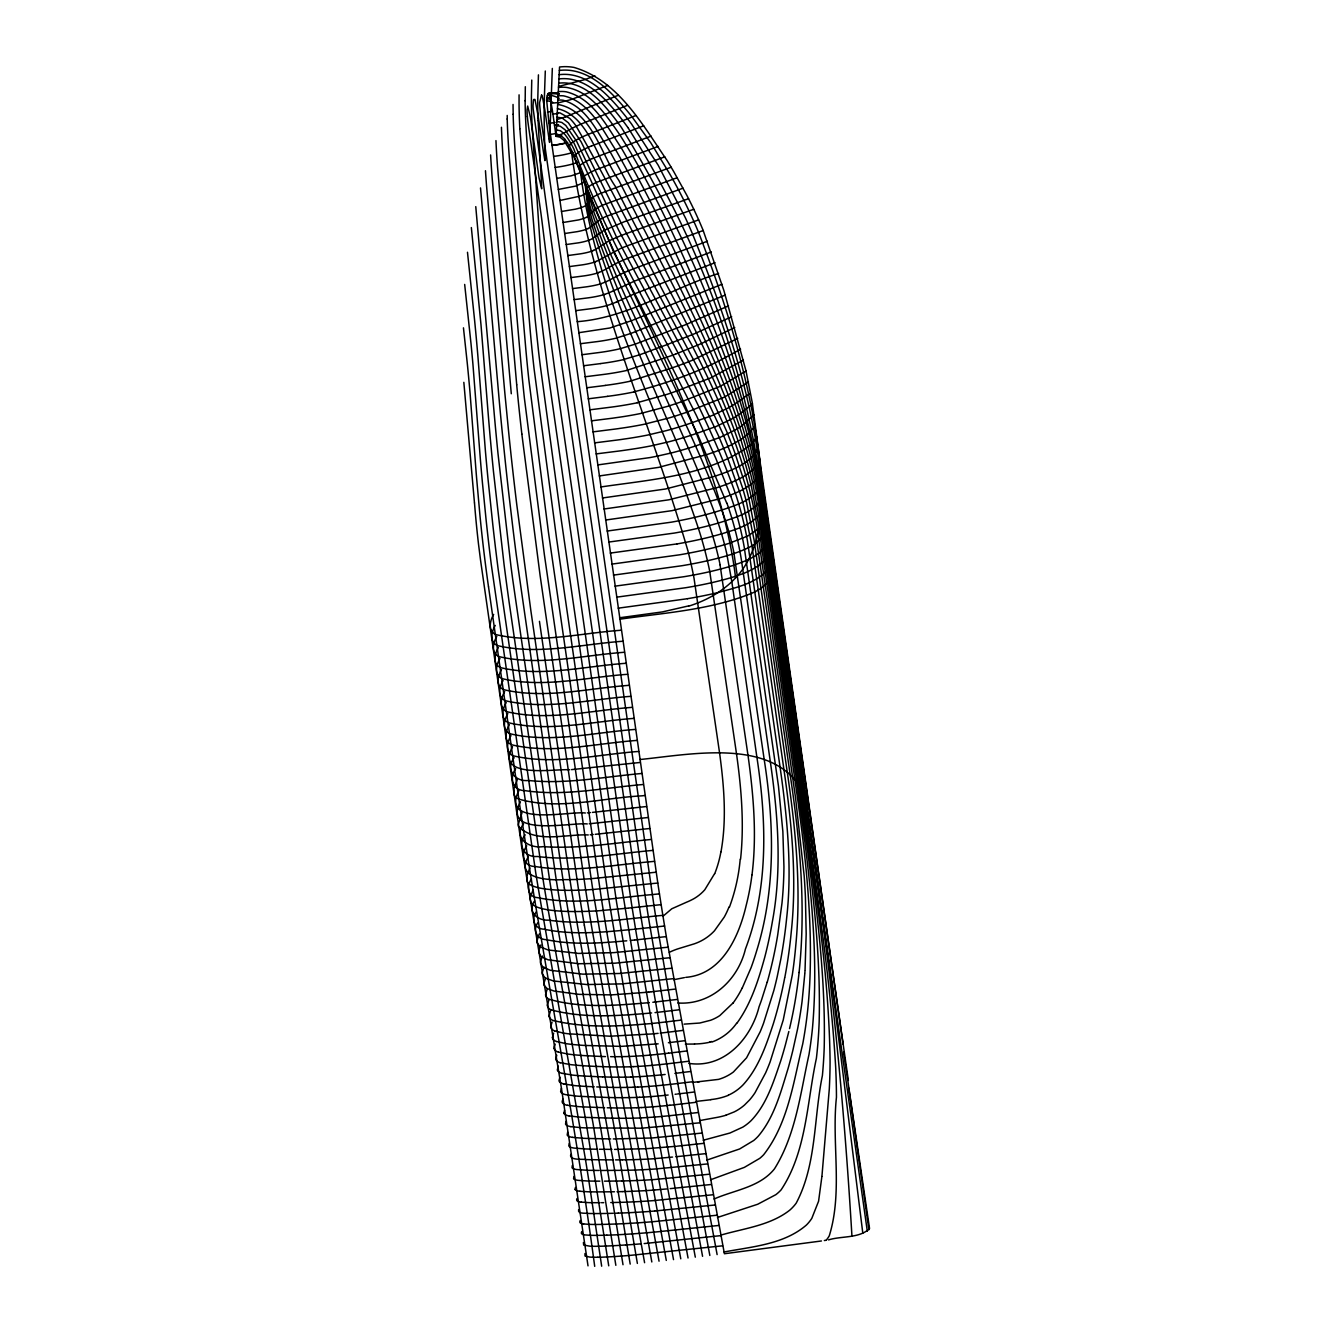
<?xml version="1.0" encoding="UTF-8"?>
<svg xmlns="http://www.w3.org/2000/svg" width="1333" height="1333" viewBox="0 0 1333 1333"><rect width="100%" height="100%" fill="white"/><g stroke="black" fill="none" stroke-linecap="round" stroke-linejoin="round"><path stroke-width="1.5" d="M546.63 99.908L549.279 126.135L658.152 885.395A569.408 64.467 83.1 0 0 666.883 939.932L724.402 1253.736L821.428 1240.973M730.801 496.459L715.821 458.352L696.492 415.679L613.447 251.52L573.956 156.927L564.009 140.498L560.077 137.199L556.078 136.316L559.543 67A47.621 46.455 23.5 0 1 573.956 67.416C618.062 80.347 642.439 124.552 666.9 160.21A623.128 607.881 23.5 0 1 673.832 171.774L686.645 194.968A436.074 425.41 23.5 0 1 703.108 230.276L723.902 290.561L745.963 370.724L752.262 402.616L761.36 471.282L761.076 499.042L764.326 492.077M519.07 94.843L519.054 100.542A129.634 14.68 83.1 0 0 519.82 128.701M547.313 1005.149L548.863 1000.083M525.319 86.712L525.185 100.875M531.767 80.063L531.434 95.526A131.7 14.913 83.1 0 0 532.167 127.068M538.432 74.865L537.782 98.875A140.748 15.929 83.1 0 0 538.082 120.637M545.297 71.016L544.164 103.691A199.7 22.611 83.1 0 0 544.197 120.203L544.93 160.643L544.197 156.394A97.609 11.047 83.1 0 1 543.014 149.213L538.949 121.703A89.728 10.164 83.1 0 0 538.115 115.871L535.1 100.008A11.231 1.266 83.1 0 0 534.866 99.425L533.683 99.492A32.559 3.682 83.1 0 0 533.417 100.475L533.05 105.374A16.046 1.816 83.1 0 0 533.167 108.956L561.076 312.139L645.739 900.142A644.589 72.982 83.1 0 0 649.154 921.653L667.383 1027.593L709.839 1255.469M552.329 68.416L549.579 142.414L549.079 139.249M805.032 970.324L806.182 933.966L805.432 897.342A764.759 746.047 23.5 0 0 804.166 875.781L795.534 797.684L757.794 533.033C749.046 466.35 721.72 403.882 691.477 344.431C651.554 272.265 616.996 197.017 575.839 125.635A56.036 54.67 23.5 0 0 569.691 118.37L560.11 112.955A10.397 10.147 23.5 0 0 557.244 112.905M804.982 971.124L804.882 972.74M804.832 973.54L802.066 1001.466A451.037 440.007 23.5 0 1 797.551 1029.126L792.852 1050.387A569.174 555.244 23.5 0 1 788.136 1068.316C780.838 1091.81 774.49 1116.971 758.26 1136.166A50.687 49.454 23.5 0 1 753.728 1140.481L739.615 1148.979L706.84 1160.093M821.928 1176.306L829.293 1089.061A577.539 563.409 23.5 0 0 830.076 1061.685C829.109 970.741 813.697 880.713 801.799 790.752L760.626 502.508C750.646 421.328 717.92 345.497 684.229 271.749C664.884 229.759 644.555 188.12 621.395 148.08C606.998 126.552 593.435 98.542 566.192 91.794A28.726 28.01 23.5 0 0 558.31 91.677M821.894 1176.539L818.579 1201.233L811.814 1218.345A41.29 40.273 23.5 0 1 806.398 1225.044C783.921 1244.489 752.062 1246.655 724.069 1251.987M799.067 972.507C806.165 906.407 799.9 839.74 790.102 774.256L755.794 534.266L748.663 497.659A348.313 339.798 23.5 0 0 745.114 484.329L735.366 454.37A602.966 588.203 23.5 0 0 726.552 431.076L698.175 368.575L623.661 228.043L581.105 141.815L568.458 122.869L562.259 118.087L557.027 117.154M740.548 859.335C744.347 824.194 741.398 788.719 736.516 753.845L709.723 571.257A402.166 392.335 23.5 0 0 699.025 530.334C659.685 410.031 594.968 296.043 580.155 168.958M752.012 874.798C756.977 835.125 753.512 794.885 748.013 755.444L720.07 564.959M537.082 940.531L539.282 933.983M720.986 851.87C726.902 819.162 724.002 785.604 719.57 752.895L694.026 578.205A489.028 477.064 23.5 0 0 687.978 550.996C649.288 418.195 590.069 290.227 571.54 152.145M784.72 977.706L783.954 981.655A446.372 435.458 23.5 0 1 773.357 1023.661C766.175 1045.255 758.677 1067.766 743.064 1084.862A49.638 48.421 23.5 0 1 728.285 1095.226M789.519 1028.609L789.636 1028.16A472.132 460.568 23.5 0 0 799.084 972.507M788.836 1031.509L785.454 1044.639A472.565 461.001 23.5 0 1 780.638 1061.135C773.507 1081.979 766.725 1104.357 751.096 1120.653A50.654 49.404 23.5 0 1 742.848 1127.101L729.967 1133.017L703.191 1140.265M767.175 982.171L761.443 1000.25A286.112 279.114 23.5 0 1 759.077 1006.732C751.112 1038.724 724.202 1068.699 688.928 1063.384M567.641 1132.334L567.175 1134.933A34.441 6.515 -7.9 0 0 572.44 1137.366M570.791 1154.378C568.708 1160.593 582.088 1158.877 586.07 1159.56A144.68 27.326 -7.9 0 0 589.952 1159.677L612.88 1159.893L630.192 1264.101M572.357 1165.392L572.007 1167.641A27.51 5.199 -7.9 0 0 576.473 1169.524L587.303 1170.274A138.265 26.11 -7.9 0 0 591.086 1170.357L599.084 1170.457M573.94 1176.406L573.607 1178.555M569.208 1143.347L568.791 1145.83A31.892 6.032 -7.9 0 0 574.04 1148.08L584.72 1148.913A148.463 28.043 -7.9 0 0 588.669 1149.046L596.934 1149.229M575.523 1187.436L575.289 1188.003A80.38 15.18 -7.9 0 0 575.106 1188.553L575.189 1189.486M729.101 906.907L727.002 911.672A98.892 96.476 23.5 0 1 724.236 917.104L714.455 930.801A50.637 49.404 23.5 0 1 698.759 942.064A63.367 61.818 23.5 0 1 694.193 943.864L678.314 948.713A68.683 67 23.5 0 0 669.349 952.312M540.865 944.997L538.899 950.596A214.446 40.507 -7.9 0 0 538.749 951.979L540.965 956.577L548.13 959.827L578.655 963.726L614.913 963.192L669.882 957.727M542.448 956.011L540.548 961.676A182.521 34.475 -7.9 0 0 540.498 963.059L542.898 967.158L550.379 970.307L582.788 974.156L619.345 973.49L671.699 968.208M577.089 1198.45L576.872 1199A68.583 12.963 -7.9 0 0 576.656 1199.8L576.772 1200.433A23.444 4.432 -7.9 0 0 581.188 1202.149M578.639 1209.548C577.206 1214.513 586.103 1212.763 588.786 1213.463A81.646 15.429 -7.9 0 0 594.151 1213.563L595.101 1213.563A143.231 27.06 -7.9 0 0 601.133 1213.53L606.248 1213.463M580.255 1220.478L579.988 1221.128A50.937 9.614 -7.9 0 0 579.838 1222.244A22.011 4.166 -7.9 0 0 583.604 1223.977M544.047 967.042L542.248 972.457A161.293 30.476 -7.9 0 0 542.281 974.123L545.23 978.005L553.412 980.971L586.92 984.554L622.011 983.871L673.515 978.655M581.821 1231.509L581.571 1232.125A50.121 9.464 -7.9 0 0 581.421 1233.325A21.478 4.049 -7.9 0 0 584.787 1234.908L589.669 1235.258A56.569 10.681 -7.9 0 0 595.001 1235.374L595.868 1235.374A115.354 21.795 -7.9 0 0 606.915 1235.158M537.716 922.953C532.334 930.317 537.099 939.582 546.563 939.698C572.923 945.197 600.15 943.164 626.777 940.815M583.404 1242.523L583.687 1245.089L589.836 1246.172A45.239 8.548 -7.9 0 0 595.318 1246.305L596.967 1246.305A133.333 25.194 -7.9 0 0 625.727 1244.939M536.149 911.939C530.967 919.12 534.4 928.934 544.181 929.218C573.257 935.399 603.349 932.167 632.658 929.401M533.017 889.894L530.084 898.292L530.984 903.241M534.583 900.925C526.885 911.155 537.166 920.886 548.463 920.137C584.804 925.369 621.478 919.387 657.669 915.838A111.389 21.045 -7.9 0 1 662.851 915.338M761.176 470.049L756.744 478.414A260.568 48.988 -8.4 0 1 754.511 481.146L749.679 485.395M545.647 978.055L543.947 983.237A139.448 26.343 -7.9 0 0 544.197 985.47L547.18 988.569L554.061 991.052L579.172 994.368L611.58 994.885L647.055 992.269M566.075 1121.303L565.542 1124.052A37.324 7.048 -7.9 0 0 570.791 1126.652M493.66 614.413C489.328 621.495 487.445 633.508 498.609 635.208C539.082 643.739 580.788 633.092 621.311 630.226M495.243 625.427C490.911 632.525 489.028 644.522 500.192 646.222C540.665 654.753 582.371 644.139 622.894 641.24M496.809 636.441C492.477 643.539 490.594 655.553 501.758 657.236C542.248 665.767 583.937 655.169 624.461 652.27M498.392 647.471C494.06 654.553 492.177 666.567 503.341 668.266C543.814 676.831 585.52 666.117 626.043 663.284M499.958 658.485C495.626 665.584 493.743 677.581 504.907 679.28C545.38 687.845 587.103 677.131 627.61 674.298M501.541 669.499C497.209 676.597 495.309 688.611 506.49 690.294C546.963 698.825 588.653 688.228 629.193 685.329M503.108 680.53C498.775 687.628 496.892 699.625 508.056 701.325C548.529 709.839 590.236 699.242 630.759 696.343M504.69 691.544C500.342 698.642 498.459 710.639 509.639 712.339C550.112 720.87 591.802 710.256 632.342 707.356M506.257 702.558C501.924 709.656 500.042 721.67 511.206 723.352C551.695 731.867 593.385 721.303 633.908 718.387M507.84 713.588C503.491 720.686 501.608 732.683 512.788 734.383C553.262 742.931 594.968 732.267 635.491 729.401M509.406 724.602C505.074 731.7 503.191 743.697 514.355 745.397C554.828 753.945 596.534 743.281 637.057 740.415M510.989 735.616C506.64 742.714 504.757 754.728 515.938 756.411C556.411 764.925 598.1 754.361 638.64 751.445M512.555 746.647C494.726 779.572 554.595 768.624 569.641 769.758M514.138 757.661C505.457 769.024 514.355 782.004 528.534 780.488C566.342 784.437 604.249 776.789 641.79 773.473M515.704 768.674C509.106 777.689 512.339 790.636 525.085 790.652C564.426 796.517 604.216 787.67 643.356 784.504M517.287 779.705L513.888 788.903L514.021 794.435A130.234 24.594 -7.9 0 0 518.554 799.05C558.627 810.564 601.4 797.95 641.956 795.834L644.939 795.501M518.854 790.719C500.142 827.243 570.074 810.847 585.37 813.013M520.437 801.733C501.425 837.741 572.274 822.044 587.27 823.944M522.003 812.763L518.287 824.361A228.609 43.189 -7.9 0 0 518.47 826.493C535.449 843.756 566.225 833.925 588.253 834.941M523.586 823.777C512.888 837.774 528.818 848.804 543.164 846.638C579.355 849.121 615.363 842.823 651.287 839.457M525.152 834.791C517.204 845.022 524.069 857.486 537.332 856.502C575.873 861.335 614.546 853.72 652.903 850.404M526.735 845.822C520.82 854.103 522.869 866.517 535.233 866.5C572.407 872.748 610.181 865.3 647.288 862.034A131.417 24.827 -7.9 0 1 650.471 861.718L654.52 861.335M528.301 856.836C514.555 879.03 550.029 880.513 564.426 879.63A97.759 18.462 -7.9 0 0 591.302 878.68L656.136 872.215M529.867 867.85L526.702 876.664L527.301 881.813A112.788 21.311 -7.9 0 0 531.734 885.529L534.483 886.612A98.309 18.579 -7.9 0 0 593.785 889.428L648.055 884.012A144.114 27.227 -7.9 0 1 652.47 883.562L657.786 883.063M531.45 878.88C526.535 885.895 527.185 897.026 537.982 897.709C575.439 905.474 613.963 897.909 651.504 894.643A116.121 21.928 -7.9 0 1 657.469 894.06L659.452 893.876M768.708 525.935L763.109 536.366L755.311 543.697A96.876 18.212 -8.4 0 1 732.15 554.145A91.694 17.229 -8.4 0 1 681.713 565.759L613.447 575.123M770.291 536.949L765.958 545.514L760.76 551.695M771.857 547.963C766.725 563.892 750.446 571.624 735.516 576.139M773.44 558.994C765.492 581.855 738.249 586.87 717.771 592.618M775.006 570.007C771.057 581.538 761.26 589.886 749.946 593.951C708.523 610.281 663.367 612.947 619.745 619.212M714.605 873.648L704.79 889.778A44.855 43.756 23.5 0 1 694.693 898.225A64.7 63.118 23.5 0 1 686.495 902.224L671.782 908.773L663.001 916.238M584.97 1253.537L585.004 1255.969L589.636 1257.069A34.725 6.565 -7.9 0 0 595.618 1257.252L597.934 1257.236M762.409 481.88L758.244 489.927A289.994 54.52 -8.4 0 1 757.244 491.294C748.413 501.758 734.516 505.674 722.053 509.972M765.442 504.157C760.21 520.636 742.564 527.518 727.401 532.05A95.643 17.979 -8.4 0 1 677.014 543.931M767.025 515.171L760.71 526.385A229.009 43.056 -8.4 0 1 758.594 528.734L747.78 536.016L729.718 543.098M547.246 989.069L545.614 994.285A99.425 18.779 -7.9 0 0 549.329 999.45M759.643 459.019L755.228 466.783A237.924 44.722 -8.4 0 1 750.846 471.449L747.146 474.298M564.525 1110.289L563.909 1113.188M562.976 1099.258L562.326 1100.891A84.229 15.913 -7.9 0 0 562.209 1101.675L562.343 1102.508A43.472 8.215 -7.9 0 0 567.391 1105.307M550.462 1011.097L549.013 1015.929M552.062 1022.111L550.696 1026.743M561.426 1088.245L560.643 1091.46A47.921 9.048 -7.9 0 0 565.609 1094.66L576.406 1096.076A140.715 26.577 -7.9 0 0 579.355 1096.309L609.414 1097.559M553.645 1033.125L552.379 1037.541M559.893 1077.214L558.994 1080.613A52.154 9.848 -7.9 0 0 563.809 1084.012M555.228 1044.156L554.211 1046.588A126.185 23.844 -7.9 0 0 554.045 1047.388L554.045 1048.355M758.16 447.988L755.211 453.07M558.344 1066.2L557.344 1069.766A56.786 10.731 -7.9 0 0 562.009 1073.382M556.794 1055.169L555.711 1059.168M742.231 988.07L751.079 967.675A289.661 282.579 23.5 0 0 756.511 951.312C775.923 889.311 774.123 822.994 764.192 759.46L733.7 551.512A305.657 298.192 23.5 0 0 722.903 513.122C685.495 409.598 626.41 315.221 591.385 210.831A251.187 245.039 23.5 0 1 588.753 201.133L586.953 193.285A162.293 158.327 23.5 0 1 584.987 181.505M756.744 436.957L753.262 441.989A315.038 59.219 -8.4 0 1 750.446 445.089C708.739 475.864 651.171 479.547 600.85 486.962M828.526 1239.89C841.49 1235.824 859.418 1238.574 869.549 1228.559L843.572 1051.87M868.933 1229.759L848.754 1087.961M755.361 425.91L748.013 434.008A236.408 44.439 -8.4 0 1 739.115 440.656M736.766 1023.427C751.029 1003.816 758.427 980.238 764.792 957.111A451.67 440.606 23.5 0 0 772.357 921.736C782.204 868.866 777.955 814.58 770.324 761.71L741.548 560.843A331.284 323.186 23.5 0 0 726.935 503.207M732.867 1003.149L719.787 1015.613A46.688 45.555 23.5 0 1 710.672 1020.245L699.808 1023.028L684.112 1024.127M590.769 213.38L589.136 215.263M590.852 213.263L595.684 208.864A94.81 17.829 -8.4 0 1 602.783 205.099L677.231 177.689M753.978 414.863L744.214 423.911A247.005 46.438 -8.4 0 1 735.733 429.709L720.253 437.307L700.691 444.289M688.744 606.132A86.212 58.252 -12.9 0 0 735.683 577.722C755.594 557.327 761.426 524.685 760.76 499.592C753.645 511.955 737.799 516.571 724.852 521.003A97.759 18.379 -8.4 0 1 674.381 533.067L608.731 542.064M585.17 181.888L575.723 186.087L558.344 189.436M752.445 403.832L739.149 414.396A253.653 47.688 -8.4 0 1 732.084 418.812L716.171 426.46L696.476 433.458A149.496 28.11 -8.4 0 1 676.364 439.773L676.214 439.79M573.557 156.111L575.723 154.428A117.237 22.044 -8.4 0 1 591.335 145.98M596.301 235.808L602.883 231.142A100.458 18.879 -8.4 0 1 604.682 230.109L624.194 221.778L688.561 198.7M596.134 235.941L593.602 237.791A49.588 9.314 -8.4 0 1 591.086 239.29L590.186 239.707A16.862 3.166 -8.4 0 1 578.755 242.789L566.225 244.539M749.579 393.652L734.183 404.466A265.034 49.821 -8.4 0 1 728.251 407.948L711.889 415.646L692.144 422.661A155.195 29.176 -8.4 0 1 670.282 429.576A110.889 20.845 -8.4 0 1 666.017 430.709L647.705 435.058A79.463 14.93 -8.4 0 1 623.977 439.074L621.578 439.44A144.414 27.143 -8.4 0 1 617.529 439.99L594.551 442.889M746.447 461.785L740.315 465.667M748.446 381.904L728.768 394.601A267.933 50.371 -8.4 0 1 723.286 397.601L687.711 411.88A171.374 32.209 -8.4 0 1 669.033 417.962L644.156 424.277A75.914 14.263 -8.4 0 1 619.662 428.426L618.879 428.559A132.45 24.894 -8.4 0 1 614.98 429.093L592.985 431.875M573.507 141.748L567.908 145.747A17.212 3.233 -8.4 0 1 569.974 145.597M746.03 370.991L723.886 384.287A285.195 53.62 -8.4 0 1 719.07 386.803L683.196 401.1A194.651 36.591 -8.4 0 1 667.616 406.348L640.656 413.497A71.166 13.38 -8.4 0 1 616.246 417.646A121.336 22.811 -8.4 0 1 612.497 418.195L591.402 420.845M743.414 360.11L710.806 377.872L676.148 391.219A223.094 41.94 -8.4 0 1 667.283 394.285L637.174 402.699M726.952 356.677L740.631 349.229M726.252 357.061C697.209 372.823 665.65 383.621 633.758 391.902M588.22 228.476L588.719 228.21A47.471 8.914 -8.4 0 0 591.069 226.643L600.117 219.478A94.743 17.812 -8.4 0 1 605.699 216.596L683.046 188.17M737.749 338.382L692.827 360.06A276.181 51.92 -8.4 0 1 687.078 362.359L684.995 363.176A192.569 36.208 -8.4 0 1 669.066 368.891L630.359 381.088M581.921 172.174L571.24 175.806L556.777 178.422M749.379 559.01L748.646 559.36A86.395 16.246 -8.4 0 1 733.7 565.159M586.053 217.446L584.704 218.045A16.946 3.183 -8.4 0 1 578.455 219.945L563.076 222.494M734.75 327.535L700.858 343.797L675.564 354.111M618.095 95.326L565.592 116.804M612.314 291.377L634.758 280.996L711.339 251.937M731.667 316.704L694.876 333.6L665.967 345.047A216.513 40.706 -8.4 0 1 659.152 347.463L650.254 350.896M593.485 250.387L592.502 250.821M627.26 105.407L585.137 122.419A146.43 27.526 -8.4 0 0 570.241 129.301L563.342 133.367A76.531 14.38 -8.4 0 1 562.576 133.783L556.178 136.066M607.748 85.412L571.757 99.358M635.758 115.554L589.336 133.917A123.952 23.294 -8.4 0 0 573.323 141.748M592.169 158.627L651.121 136.083M633.225 320.003L721.986 284.262M728.501 305.874L685.512 324.752L637.241 343.381A122.269 22.978 -8.4 0 1 634.791 344.264L620.378 348.663A42.089 7.915 -8.4 0 1 599.617 352.462L581.971 354.728M643.689 125.785L591.585 145.98M616.513 302.024L633.958 294.043L715.055 262.701M632.225 320.437L609.847 328.001L578.822 332.7M565.192 116.987L557.011 119.537M596.967 169.374L658.135 146.413M710.472 1179.805L744.364 1167.375L759.743 1158.36A48.171 46.988 23.5 0 0 763.676 1154.711C788.186 1123.302 793.485 1081.73 802.716 1043.989A450.704 439.69 23.5 0 0 808.265 1004.182A535.483 522.386 23.5 0 0 810.247 968.208C811.664 905.007 803.899 842.073 794.885 779.655L758.194 522.953L751.829 488.644A381.821 372.49 23.5 0 0 748.763 476.098L745.28 463.651A649.654 633.758 23.5 0 0 740.565 448.405L738.815 443.089A548.18 534.766 23.5 0 0 733.267 427.343C701.441 343.481 655.053 266.267 615.179 186.17C598.667 162.443 589.053 115.688 557.461 108.656M639.34 330.101L725.285 295.06M596.184 261.401L595.085 261.835M638.29 330.517L632.958 332.65A126.018 23.694 -8.4 0 1 630.676 333.5L617.096 337.832M714.038 1199.017C734.466 1190.002 759.61 1187.386 774.423 1168.924C795.818 1134.816 800.433 1093.16 808.998 1054.503A446.922 435.991 23.5 0 0 812.48 1028.076C819.745 945.913 808.065 863.634 796.867 782.388L758.977 517.337L752.995 484.179A406.665 396.701 23.5 0 0 749.129 468.05L740.715 439.207A531.367 518.37 23.5 0 0 735.283 423.178C704.074 338.832 659.218 260.452 618.829 180.338C601.466 155.544 591.702 110.222 557.661 104.407M594.868 75.798L593.135 76.481A174.24 32.758 -8.4 0 1 584.587 79.68L558.56 86.462M664.784 156.811L596.368 182.421A94.61 17.779 -8.4 0 0 589.753 185.904L587.07 187.82L573.007 153.245A137.149 133.8 23.5 0 0 571.074 149.329L570.074 147.446A53.42 52.104 23.5 0 0 564.792 139.132M664.101 358.177L626.993 370.291M671.132 167.225L599.05 193.985A94.36 17.729 -8.4 0 0 592.702 197.384L585.504 205.715A19.712 3.699 -8.4 0 1 575.206 209.214L561.493 211.48M718.587 273.465C671.215 288.511 627.676 317.837 577.239 321.67M649.138 351.329L641.523 354.111A119.92 22.544 -8.4 0 1 638.907 355.011L623.677 359.477M599.084 272.365L597.867 272.798M707.406 241.223L629.576 270.332A206.932 38.89 -8.4 0 0 623.927 272.698A114.721 21.561 -8.4 0 0 622.211 273.498L608.231 280.713A57.302 10.764 -8.4 0 1 602.216 283.279L600.816 283.712M693.777 209.264L625.527 233.858A223.761 42.056 -8.4 0 0 620.245 235.908L610.947 239.94A96.443 18.129 -8.4 0 0 607.948 241.49L596.684 248.704A51.071 9.598 -8.4 0 1 593.535 250.387M703.191 230.526L628.41 258.069A202.333 38.04 -8.4 0 0 622.544 260.468L618.995 262.034A108.923 20.478 -8.4 0 0 616.579 263.218L604.016 270.149A54.503 10.247 -8.4 0 1 599.15 272.365M698.642 219.878L627.326 245.789A203.482 38.257 -8.4 0 0 620.345 248.604L600.333 259.385A54.236 10.197 -8.4 0 1 596.251 261.401M717.487 1217.462L757.711 1204.249L775.823 1194.685A45.222 44.122 23.5 0 0 781.071 1189.919C806.615 1151.712 806.932 1102.108 816.396 1058.319A476.331 464.684 23.5 0 0 819.162 1021.761C821.145 942.414 809.481 863.567 798.65 785.17L759.877 513.738C748.929 428.959 711.072 351.062 673.898 275.181C653.403 234.075 632.892 192.968 610.664 152.778C597.867 133.433 587.32 107.123 563.109 100.225A19.895 19.412 23.5 0 0 557.877 100.158M704.74 455.136L658.535 467.4L599.283 475.948M571.141 99.558L557.744 103.008M712.255 476.947L665.534 488.994L602.433 497.992M725.885 1115.238L734.3 1111.872A49.721 48.505 23.5 0 0 744.447 1105.09L749.546 1099.975A74.231 72.415 23.5 0 0 755.061 1092.66L765.642 1072.832A251.087 244.939 23.5 0 0 770.091 1062.001L783.237 1019.995L792.335 974.773A514.321 501.741 23.5 0 0 795.818 944.997C801.4 887.111 795.601 828.926 787.186 771.624L754.078 539.998L746.53 502.224A336.499 328.268 23.5 0 0 742.731 488.495L732.284 457.719A640.54 624.877 23.5 0 0 722.903 433.792L693.377 370.307L618.629 230.126L576.672 141.348L565.809 125.469L561.76 122.436L556.827 121.403M715.721 487.928L668.866 499.808L603.999 509.006M719.004 498.942L672.082 510.639L605.582 520.037M604.332 294.46L604.799 294.31A56.486 10.614 -8.4 0 0 612.214 291.377M711.889 1041.506L709.706 1042.123M688.661 605.898L662.368 611.914L619.545 617.779M546.863 97.542L551.196 97.259M674.315 440.323L674.431 440.29A108.006 20.312 -8.4 0 1 668.533 441.873L651.304 445.839A84.279 15.846 -8.4 0 1 627.626 449.821L624.327 450.304A157.277 29.559 -8.4 0 1 620.112 450.887L596.134 453.903M720.836 1235.124C744.147 1228.31 770.091 1225.577 789.753 1210.164A45.705 44.589 23.5 0 0 796.168 1203.199C816.746 1164.542 813.697 1117.654 822.394 1075.598A502.308 490.027 23.5 0 0 824.211 1047.588C826.093 960.476 811.73 874.048 800.283 787.953L760.576 510.006C750.329 426.343 714.838 348.829 679.08 273.465C659.285 232.209 638.974 191.136 616.513 151.262C602.633 130.417 590.386 102.074 563.692 95.876A24.227 23.644 23.5 0 0 558.094 95.909M669.416 453.403L656.586 456.286A69.233 13.013 -8.4 0 1 649.921 457.586L597.701 464.934M716.537 592.918L716.221 592.985A92.494 17.396 -8.4 0 1 687.445 598.7M673.698 979.722L684.412 977.606M548.713 93.327L551.112 92.993M685.745 977.356C722.086 974.44 738.965 936.482 746.147 905.54A259.885 253.52 23.5 0 0 751.979 874.798M676.997 543.914L610.297 553.095M687.461 598.717L618.179 608.181M824.344 1240.54L825.76 1240.323M549.329 93.71L552.145 108.889A105.39 11.93 83.1 0 1 552.895 113.988L556.078 136.316L561.493 135.699M600.683 363.592L583.537 365.759M605.282 385.454L586.687 387.786M607.631 396.368L588.253 398.817M710.806 1099.742L698.425 1101.158A106.84 104.224 23.5 0 0 696.009 1101.491M559.927 200.467L581.221 195.884L585.804 193.402L586.437 190.619L587.17 196.434A152.179 148.463 23.5 0 0 589.236 208.315L590.602 214.213A221.994 216.563 23.5 0 0 591.835 218.879C624.544 320.82 678.347 414.463 715.338 514.821A343.031 334.633 23.5 0 1 726.702 553.395L731.8 581.538L756.911 757.361C766.608 820.845 768.608 888.028 745.447 948.996C737.949 980.322 710.772 1005.265 677.847 1002.999M552.079 145.514L556.044 144.98A24.844 4.682 -8.1 0 0 567.591 142.681M564.642 233.525L577.256 231.642A17.012 3.199 -8.4 0 0 588.303 228.476M567.791 255.553L580.422 253.837A17.379 3.266 -8.4 0 0 592.702 250.821M569.374 266.583L582.271 264.867A18.462 3.466 -8.4 0 0 595.318 261.851M570.941 277.597L584.254 275.864A20.062 3.766 -8.4 0 0 598.117 272.815M572.524 288.611L586.32 286.845A22.111 4.149 -8.4 0 0 601.066 283.746M574.09 299.642L588.453 297.809A24.544 4.616 -8.4 0 0 604.599 294.476M575.673 310.656L590.636 308.756A27.326 5.132 -8.4 0 0 607.181 305.507A55.02 10.347 -8.4 0 0 616.363 302.024M580.388 343.714L597.334 341.581A37.924 7.132 -8.4 0 0 617.312 337.882M585.104 376.772L602.966 374.523A52.47 9.864 -8.4 0 0 627.193 370.357M589.836 409.831L610.047 407.281A69.116 12.997 -8.4 0 0 637.341 402.766M607.148 531.051L671.482 522.153A99.942 18.779 -8.4 0 0 721.819 509.956M611.88 564.109L679.463 554.828A93.627 17.596 -8.4 0 0 729.834 543.098M615.03 586.153L683.812 576.739A89.844 16.896 -8.4 0 0 733.966 565.175M616.596 597.167L685.712 587.72A88.045 16.546 -8.4 0 0 735.733 576.206M682.846 1030.426L660.218 1033.125M684.729 1040.706L668.416 1042.706M686.628 1050.987L668.566 1053.187M688.528 1061.251L670.599 1063.434A159.277 30.092 -7.9 0 1 662.318 1064.351A104.441 19.728 -7.9 0 1 633.425 1066.65M552.912 114.105L558.427 113.455M554.478 125.135L558.544 124.652M556.061 136.166L561.543 135.516M680.946 1020.128L661.085 1022.494A177.372 33.508 -7.9 0 1 652.12 1023.461C619.428 1026.343 585.587 1028.36 553.445 1020.545M690.444 1071.499L674.898 1073.398M639.79 759.543C695.993 753.911 787.936 734.066 809.348 807.198M679.08 1009.797L656.736 1012.413M692.344 1081.763L672.432 1084.146A154.528 29.193 -7.9 0 1 666.25 1084.812A105.257 19.878 -7.9 0 1 637.657 1087.095M677.214 999.45L652.82 1002.266M694.26 1092.01L677.447 1094.01M640.207 762.459L571.49 769.624M675.364 989.069L651.387 991.802M696.159 1102.274L674.981 1104.724A175.689 33.192 -7.9 0 1 669.916 1105.274M676.281 1094.143L675.115 1094.276M547.346 95.276L549.513 95.076M698.059 1112.538L669.999 1115.671M722.553 1245.822L630.859 1255.319A223.777 42.273 -7.9 0 1 626.143 1255.703L622.528 1255.969A115.954 21.911 -7.9 0 1 597.784 1257.302M646.522 806.515L592.385 812.397M655.036 1012.597L655.886 1012.513M699.958 1122.803L641.673 1128.201L584.57 1127.851A144.697 27.326 -7.9 0 1 581.655 1127.701L570.874 1126.635M628.576 908.073L661.151 904.64M633.792 929.284L664.584 926.018M648.954 992.069L650.854 991.852M658.119 1033.358L657.069 1033.458A146.463 27.66 -7.9 0 1 652.637 1033.925L609.947 1036.208L568.208 1033.791A126.335 23.861 -7.9 0 1 562.626 1032.942L554.795 1030.909M720.653 1235.658L644.172 1243.572M648.105 817.512L589.253 823.777M627.743 908.156L599.1 910.739A104.507 19.745 -7.9 0 1 531.484 903.174M635.108 939.965L663.417 936.916A136.366 25.76 -7.9 0 1 666.333 936.632M648.671 992.085L647.588 992.202M701.858 1133.067L652.304 1137.965L613.313 1138.949M634.591 940.015L630.409 940.448M649.354 1002.633C616.346 1005.449 581.855 1008.514 549.596 999.4M651.62 1012.963C618.479 1015.896 584.021 1018.495 551.529 1009.981M658.169 1043.839L621.228 1046.372L584.221 1045.439A197.701 37.341 -7.9 0 1 570.324 1044.222A130.851 24.71 -7.9 0 1 565.575 1043.556L556.661 1041.506M677.264 1146.163L703.757 1143.347M718.77 1225.46L656.253 1231.925A191.002 36.074 -7.9 0 1 606.815 1235.208M676.198 1146.28L645.755 1148.746L614.53 1149.396M716.887 1215.229L654.62 1221.545A185.32 35.008 -7.9 0 1 611.764 1224.144L604.199 1224.361A130.384 24.627 -7.9 0 1 595.518 1224.46L594.601 1224.46A67.516 12.747 -7.9 0 1 588.903 1224.344L583.721 1223.944M649.688 828.493L595.218 834.325M668.1 947.196L613.913 952.628L578.472 953.428L548.13 949.979L540.132 946.863L537.116 942.814A189.853 35.858 -7.9 0 1 537.049 940.748M675.831 1156.744L705.657 1153.645M707.54 1163.926L655.353 1168.991A149.579 28.26 -7.9 0 1 622.994 1170.324L601.433 1170.474M715.021 1204.999L654.753 1210.997M709.439 1174.206L654.27 1179.538A156.894 29.643 -7.9 0 1 622.111 1180.938M711.289 1184.487L670.166 1188.636M713.155 1194.751L654.77 1200.483M672.515 1157.077L654.536 1158.627M559.36 70.432L561.843 70.199A45.605 44.489 23.5 0 1 571.49 70.549C592.319 73.765 608.231 89.261 621.628 104.374A321.72 313.855 23.5 0 1 631.975 116.771L650.871 142.914L669.699 173.84A536.499 523.369 23.5 0 1 698.259 231.609C728.668 310.189 753.512 391.619 761.36 475.881L848.371 1080.43M559.144 74.681L561.56 74.448A43.089 42.039 23.5 0 1 570.924 74.831C591.069 78.114 606.282 93.41 619.012 108.24A308.406 300.858 23.5 0 1 631.542 124.002L658.185 165.209L685.445 217.946A607.715 592.852 23.5 0 1 692.294 233.408C724.119 312.172 752.012 393.502 760.893 478.447L867.316 1231.259M558.944 78.93L561.276 78.714A40.207 39.224 23.5 0 1 570.291 79.13C589.686 82.496 604.066 97.576 616.079 112.072A297.076 289.811 23.5 0 1 627.91 127.568M666.667 1188.953L654.62 1189.986M558.727 83.179L560.96 82.963A36.857 35.958 23.5 0 1 569.608 83.446C588.12 86.945 601.516 101.775 612.747 115.838A288.728 281.663 23.5 0 1 621.528 127.635C689.228 238.507 742.148 361.976 760.976 491.211L805.115 800.15C828.726 944.497 843.256 1089.911 851.92 1235.808M590.386 812.58L587.37 812.847M558.51 87.428L560.643 87.228A32.892 32.075 23.5 0 1 566.858 87.461C591.585 92.094 605.998 115.155 619.478 134.3C649.021 180.971 672.432 231.259 694.46 281.813C724.519 350.662 751.779 421.761 760.826 496.826L803.232 793.568C815.646 884.912 830.359 976.139 835.741 1068.25M593.218 834.508L590.236 834.775M556.394 129.901L560.443 130.751L564.159 133.683A26.36 25.71 23.5 0 1 565.275 134.933A53.82 52.504 23.5 0 1 570.791 143.397M692.477 1082.429L718.554 1079.38A47.188 46.022 23.5 0 0 733.4 1072.015L746.58 1057.802L760.177 1031.792A262.651 256.219 23.5 0 0 763.559 1023.211L773.806 990.586A442.289 431.459 23.5 0 0 777.206 976.689L780.821 959.094A530.817 517.837 23.5 0 0 786.653 918.137C792.335 867.583 787.12 816.646 779.988 766.508L747.38 540.448A342.281 333.9 23.5 0 0 736.116 495.543C694.11 374.606 617.329 269.683 573.956 149.263A139.615 136.199 23.5 0 0 571.924 145.28L570.874 143.347M556.178 134.15L560.11 135.016L563.676 137.949A26.193 25.544 23.5 0 1 564.742 139.182M698.009 1082.113L698.925 1082.063M641.506 1107.523L636.924 1107.723M639.673 1097.292L635.091 1097.476A167.258 31.592 -7.9 0 1 609.531 1097.526M637.724 1087.062L633.125 1087.228M640.14 1117.92L643.189 1117.787A112.105 21.178 -7.9 0 0 670.016 1115.654M633.508 1066.6L630.409 1066.717M552.229 93.193L551.412 93.227A5.632 1.066 -8.4 0 0 549.962 93.327M631.042 1076.997L635.674 1076.831A106.307 20.078 -7.9 0 0 665.15 1074.465M618.229 1213.147L615.713 1213.23M694.526 1044.056L685.362 1044.106M613.213 1213.297L608.248 1213.413M556.611 125.652L560.227 126.202L565.109 129.801L574.073 143.248L617.212 238.64L688.228 372.074L718.27 435.324A693.66 676.697 23.5 0 1 728.035 459.285L739.882 492.71A327.018 319.004 23.5 0 1 743.964 506.84L751.929 545.78L783.854 769.041C791.685 822.828 797.101 877.497 791.269 931.784A513.955 501.375 23.5 0 1 784.87 977.156M622.211 1191.602L617.046 1191.719M622.011 1180.971L604.416 1181.155M610.781 1202.566L620.928 1202.333A166.225 31.409 -7.9 0 0 654.72 1200.516M614.48 1191.769L597.151 1191.902A174.723 33.008 -7.9 0 1 593.935 1191.885L592.885 1191.869A109.006 20.595 -7.9 0 1 587.786 1191.769L579.922 1191.269M603.766 1202.666L601.516 1202.699M622.194 1159.86L615.529 1159.893M600.033 1202.699L591.619 1202.683A89.878 16.979 -7.9 0 1 588.686 1202.616L581.238 1202.133M599.867 1181.155L592.069 1181.088A124.186 23.461 -7.9 0 1 587.586 1181.005L577.972 1180.338A25.844 4.882 -7.9 0 1 573.59 1178.555M611.88 1149.379L599.35 1149.263M610.647 1138.915L587.236 1138.449A150.162 28.36 -7.9 0 1 583.237 1138.282L572.507 1137.349M607.231 1107.79L612.663 1107.906A166.158 31.392 -7.9 0 0 636.824 1107.756M604.565 1107.723L581.171 1106.807A142.514 26.927 -7.9 0 1 578.222 1106.59L567.491 1105.274M602.599 1076.914L586.02 1076.148A227.16 42.906 -7.9 0 1 580.022 1075.764L575.489 1075.381A136.649 25.81 -7.9 0 1 572.573 1075.098L562.176 1073.348M546.93 99.242L549.296 98.875A14.13 2.649 -8.4 0 0 551.179 98.392M596.734 1086.912L606.065 1087.245A167.491 31.642 -7.9 0 0 632.992 1087.295M597.717 1066.517L585.087 1065.867A214.796 40.573 -7.9 0 1 576.806 1065.25L573.49 1064.934A134.6 25.427 -7.9 0 1 570.574 1064.617L560.36 1062.734M594.218 1086.812L585.637 1086.395A224.361 42.389 -7.9 0 1 582.038 1086.178L577.456 1085.845A138.715 26.21 -7.9 0 1 574.523 1085.579L563.976 1083.979M556.911 93.893L551.312 93.593A35.275 34.408 23.5 0 0 547.98 93.877M569.191 1115.954L579.988 1117.137A143.931 27.193 -7.9 0 0 582.904 1117.304L614.396 1118.22A165.992 31.359 -7.9 0 0 640.023 1117.97M556.994 93.393L559.377 93.943M541.515 94.993L539.598 102.658A13.08 1.483 83.1 0 0 539.682 105.09L540.665 115.838A43.189 4.899 83.1 0 0 541.231 120.42L653.886 905.124A606.048 68.616 83.1 0 0 656.436 921.103L674.115 1023.577L717.121 1254.603M550.096 94.943L555.428 96.593A32.642 31.859 23.5 0 1 557.444 97.409L559.21 98.292M550.979 101.641L548.813 101.075A11.597 11.314 23.5 0 0 546.513 100.825M558.527 1052.12L568.541 1054.153A132.6 25.044 -7.9 0 0 571.424 1054.503L573.59 1054.736A203.399 38.424 -7.9 0 0 584.104 1055.603L601.233 1056.469A193.485 36.541 -7.9 0 0 605.515 1056.586M551.845 101.925L552.695 102.258M579.638 166.958L579.522 166.908A14.596 2.749 -8.4 0 0 578.389 166.592L580.155 165.209A108.556 20.412 -8.4 0 1 592.002 158.627M584.471 179.239L583.337 177.906L594.351 213.413L611.43 256.203L698.025 435.341L726.785 503.257M541.665 95.11L542.031 95.726A9.114 1.033 83.1 0 1 542.448 96.959L544.347 106.99A67.616 7.665 83.1 0 1 545.38 113.638L548.996 138.732M627.926 127.568C695.976 235.025 742.831 357.777 760.81 483.896L832.608 989.603L862.801 1233.158M583.321 177.872L583.071 177.406A22.094 4.149 -8.4 0 0 582.838 177.106L583.404 176.672A107.19 20.145 -8.4 0 1 596.801 169.374M583.088 176.672L582.438 174.173M702.574 1256.319L660.785 1032.109L643.306 931.234A656.719 74.365 83.1 0 1 639.107 904.924L548.046 269.399A399.433 45.222 83.1 0 1 546.613 258.235L541.881 220.445A154.478 17.496 83.1 0 0 540.815 212.414L529.301 131.684A87.878 9.948 83.1 0 1 528.968 129.451L528.201 123.969A20.278 2.299 83.1 0 1 527.351 116.521M695.309 1257.169L653.12 1030.626L636.424 934.3A658.785 74.598 83.1 0 1 631.375 902.841L554.628 369.208L544.381 292.077L540.282 248.121A131.95 14.946 83.1 0 1 540.082 244.339L532.217 127.268M688.045 1258.002L640.856 1003.316L618.795 868.999L547.913 371.924L539.615 304.191L535.516 248.288A270.599 30.642 83.1 0 0 535.05 241.79L526.752 139.115A127.268 14.413 83.1 0 1 525.119 100.592M680.78 1258.819L635.141 1012.247L616.546 902.124L559.943 510.606L540.182 364.959A262.851 29.759 83.1 0 1 538.649 352.279L535.166 319.62A132.167 14.963 83.1 0 1 533.6 300.691L519.887 128.901M673.532 1259.635L626.26 1003.016L608.514 897.576L556.594 538.565L534.116 369.074A167.158 18.929 83.1 0 1 530.017 328.468L515.788 159.81A185.754 21.028 83.1 0 1 514.421 141.498A123.452 13.98 83.1 0 1 513.155 114.205M666.283 1260.418L607.498 936.249A581.271 65.817 83.1 0 1 601.1 896.726L548.496 532.6L528.834 379.622A192.352 21.778 83.1 0 1 525.352 343.714L509.523 159.993A135.866 15.379 83.1 0 1 507.206 118.904M659.052 1261.201L608.914 985.704L592.635 888.778L544.364 554.595L524.369 398.017A222.478 25.194 83.1 0 1 521.053 364.359L503.891 168.075A137.632 15.579 83.1 0 1 501.441 127.268M651.82 1261.968L591.985 928.884A537.066 60.818 83.1 0 1 585.604 889.678L540.148 575.789L521.836 434.058M644.589 1262.701L584.337 925.185M637.374 1263.417L615.763 1136.016L577.706 926.968A505.94 57.286 83.1 0 1 569.708 878.297L530.867 610.714L516.887 505.524A429.926 48.671 83.1 0 1 511.039 454.836L509.789 443.156A323.619 36.641 83.1 0 1 507.473 419.995L505.107 395.851A295.26 33.425 83.1 0 1 504.324 387.386L486.662 187.103A155.494 17.612 83.1 0 1 485.462 170.724M613.03 1160.01L569.991 921.903A480.913 54.453 83.1 0 1 564.342 887.978M623.011 1264.734L600.983 1129.951L562.609 918.17A467.633 52.953 83.1 0 1 556.311 880.347L512.555 578.272A419.145 47.455 83.1 0 1 510.939 566.108L498.059 454.12A338.565 38.34 83.1 0 1 493.91 410.264L476.298 212.713A209.081 23.677 83.1 0 1 475.764 206.632M615.846 1265.317L593.102 1123.786L555.978 917.887A459.735 52.054 83.1 0 1 549.829 881.446L509.123 602.149A373.173 42.256 83.1 0 1 504.107 564.909L493.46 471.399A348.646 39.473 83.1 0 1 491.56 452.07L490.194 437.274A377.772 42.773 83.1 0 1 488.478 417.396L480.963 324.436L471.349 227.56M608.731 1265.817L586.303 1123.569L547.63 906.807A445.772 50.471 83.1 0 1 543.547 882.596L498.242 569.874A289.128 32.742 83.1 0 1 492.86 525.169L487.978 478.63A333.433 37.757 83.1 0 1 485.462 451.654L477.93 356.611A328.285 37.174 83.1 0 0 474.481 319.087L467.483 252.27M601.666 1266.2L589.536 1185.287A613.697 69.483 83.1 0 0 585.47 1159.427L540.865 903.441A440.973 49.938 83.1 0 1 535.716 872.648L491.277 564.476A237.624 26.91 83.1 0 1 486.078 519.603L482.396 482.429A317.504 35.958 83.1 0 1 480.43 460.102L472.915 364.092A283.679 32.125 83.1 0 0 470.999 343.597L464.667 284.429M735.583 577.689C718.72 440.207 631.092 302.491 586.153 186.537M843.106 1044.239L761.36 471.282M594.701 1266.35C574.073 1111.605 542.414 958.644 519.587 804.266L488.528 586.837M539.448 621.328L578.655 890.544A513.172 58.102 83.1 0 0 584.337 925.185M588.02 1265.867L561.543 1088.944L521.703 847.188L481.28 565.325A98.209 11.114 83.1 0 1 480.513 559.893L478.497 544.047A135 15.28 83.1 0 1 474.498 502.958M463.451 327.835L467.2 362.526A262.618 29.743 83.1 0 1 470.082 393.302L475.781 467.816A355.611 40.273 83.1 0 0 476.564 477.564L480.03 516.304A186.82 21.161 83.1 0 0 488.511 586.853M463.834 382.338L474.465 502.891M511.289 393.752L492.327 180.005A142.714 16.163 83.1 0 1 490.611 154.945M584.954 182.071L587.336 204.566A178.339 173.99 23.5 0 0 589.486 216.696C618.779 321.22 670.332 417.762 707.39 519.57A368.175 359.16 23.5 0 1 720.153 564.942M516.721 384.82L497.576 167.408A130.484 14.78 83.1 0 1 495.959 140.598M527.368 116.554L527.251 115.005A14.146 1.6 83.1 0 1 527.052 109.873L527.668 106.057L530.417 117.254A46.322 5.249 83.1 0 1 531.067 121.703L538.582 174.69A60.918 6.898 83.1 0 0 539.082 178.055L541.598 188.536A33.458 3.782 83.1 0 1 541.698 188.703L541.731 188.769A177.056 20.045 83.1 0 0 541.481 183.154L538.099 120.736M480.513 187.92L499.342 401.683A308.54 34.941 83.1 0 0 502.491 434.608L504.69 455.719A379.838 43.006 83.1 0 0 508.556 491.377L512.938 528.468A414.546 46.938 83.1 0 0 516.304 555.128L562.493 876.464A519.503 58.819 83.1 0 0 564.342 887.961M835.774 1069.066L836.108 1077.864A725.519 707.756 23.5 0 1 836.457 1097.226C831.509 1142.998 843.006 1191.519 829.276 1235.808A31.725 30.959 23.5 0 1 826.177 1240.257M507.273 119.154L507.19 115.438M513.172 114.288L513.038 104.457M521.853 434.058A272.948 30.909 83.1 0 1 516.687 384.787M546.597 99.742A45.105 5.115 83.1 0 1 547.58 94.81L547.73 94.31A45.105 5.115 83.1 0 1 549.296 93.493M640.99 1243.839A215.496 40.706 -7.9 0 1 625.627 1245.022M654.72 1211.03A175.09 33.075 -7.9 0 1 618.262 1213.13M579.888 1191.269A24.627 4.649 -7.9 0 1 575.156 1189.503M654.553 1190.036A159.71 30.176 -7.9 0 1 622.294 1191.585M551.279 1010.014A91.66 17.312 -7.9 0 1 547.48 1005.115M553.212 1020.595A84.446 15.946 -7.9 0 1 549.146 1015.913M554.611 1030.959A78.38 14.813 -7.9 0 1 550.812 1026.727M556.494 1041.556A72.015 13.613 -7.9 0 1 552.479 1037.524M558.36 1052.154A66.167 12.497 -7.9 0 1 554.145 1048.338M610.614 1056.652A124.269 23.477 -7.9 0 0 629.659 1056.452L634.441 1056.219A89.761 16.962 -7.9 0 0 639.157 1055.936L643.372 1055.653A125.785 23.761 -7.9 0 0 668.566 1053.153M560.21 1062.768A60.801 11.48 -7.9 0 1 555.794 1059.168M630.176 1066.817A166.675 31.492 -7.9 0 1 597.95 1066.45M630.892 1077.064A166.825 31.509 -7.9 0 1 602.749 1076.864M668.15 1095.01A107.04 20.228 -7.9 0 1 639.607 1097.326M669.932 1105.24A110.072 20.795 -7.9 0 1 641.423 1107.573M569.091 1115.971A40.507 7.648 -7.9 0 1 563.942 1113.188M654.403 1158.71A147.53 27.876 -7.9 0 1 622.328 1159.81M760.626 551.695A126.735 23.827 -8.4 0 1 749.629 558.944M749.313 485.429A107.906 20.278 -8.4 0 1 719.337 498.959M746.78 474.331A112.322 21.111 -8.4 0 1 716.921 487.661M740.132 465.684A114.988 21.611 -8.4 0 1 712.472 476.964M755.028 453.087A250.887 47.155 -8.4 0 1 746.63 461.768M737.782 441.19A128.884 24.227 -8.4 0 1 705.09 455.153M700.491 444.272A130.084 24.461 -8.4 0 1 669.549 453.42M633.908 391.969A63.268 11.897 -8.4 0 1 607.665 396.318M630.542 381.155A57.719 10.847 -8.4 0 1 605.315 385.387M675.548 354.111A202.499 38.074 -8.4 0 1 664.117 358.177M623.877 359.543A47.555 8.948 -8.4 0 1 600.716 363.542M589.053 215.279A40.923 7.698 -8.4 0 1 586.22 217.446M573.607 156.094A12.797 2.399 -8.4 0 1 575.223 156.161M577.972 162.209A29.609 5.565 -8.4 0 1 574.04 163.559A25.644 4.815 -8.4 0 1 555.194 167.408M572.857 152.445A25.694 4.832 -8.4 0 1 553.612 156.394M567.458 142.498A25.81 4.849 -8.4 0 1 552.045 145.38M556.644 133.433A25.794 4.849 -8.4 0 1 550.479 134.366M555.095 122.453A26.06 4.899 -8.4 0 1 548.879 123.369M552.362 111.289A24.377 4.582 -8.4 0 1 547.446 112.055M551.245 103.308A42.273 7.948 -8.4 0 1 558.11 102.558M552.195 93.21A13.947 2.616 -8.4 0 1 559.027 93.877M720.903 851.854A119.27 116.354 23.5 0 1 714.721 873.698M740.198 859.302A191.619 186.937 23.5 0 1 729.468 907.04M551.112 92.993A24.827 24.227 23.5 0 1 556.611 93.343M742.181 988.053A108.706 106.057 23.5 0 1 732.95 1003.216M736.566 1023.294A53.003 51.704 23.5 0 1 712.072 1041.989M709.739 1042.239A72.015 70.249 23.5 0 1 694.526 1043.972M730.884 496.426A335.183 326.985 23.5 0 1 744.231 547.163L778.489 786.287L782.871 831.692L783.937 866.7A411.43 401.366 23.5 0 1 781.971 903.257L777.756 934.633A452.17 441.123 23.5 0 1 767.241 982.204M728.318 1095.343A63.617 62.068 23.5 0 1 710.789 1099.575M725.902 1115.254A86.128 84.029 23.5 0 1 717.754 1117.271L703.691 1119.837A103.241 100.725 23.5 0 0 699.575 1120.72M548.546 120.82A2.433 2.383 23.5 0 1 549.246 120.903"/></g></svg>
